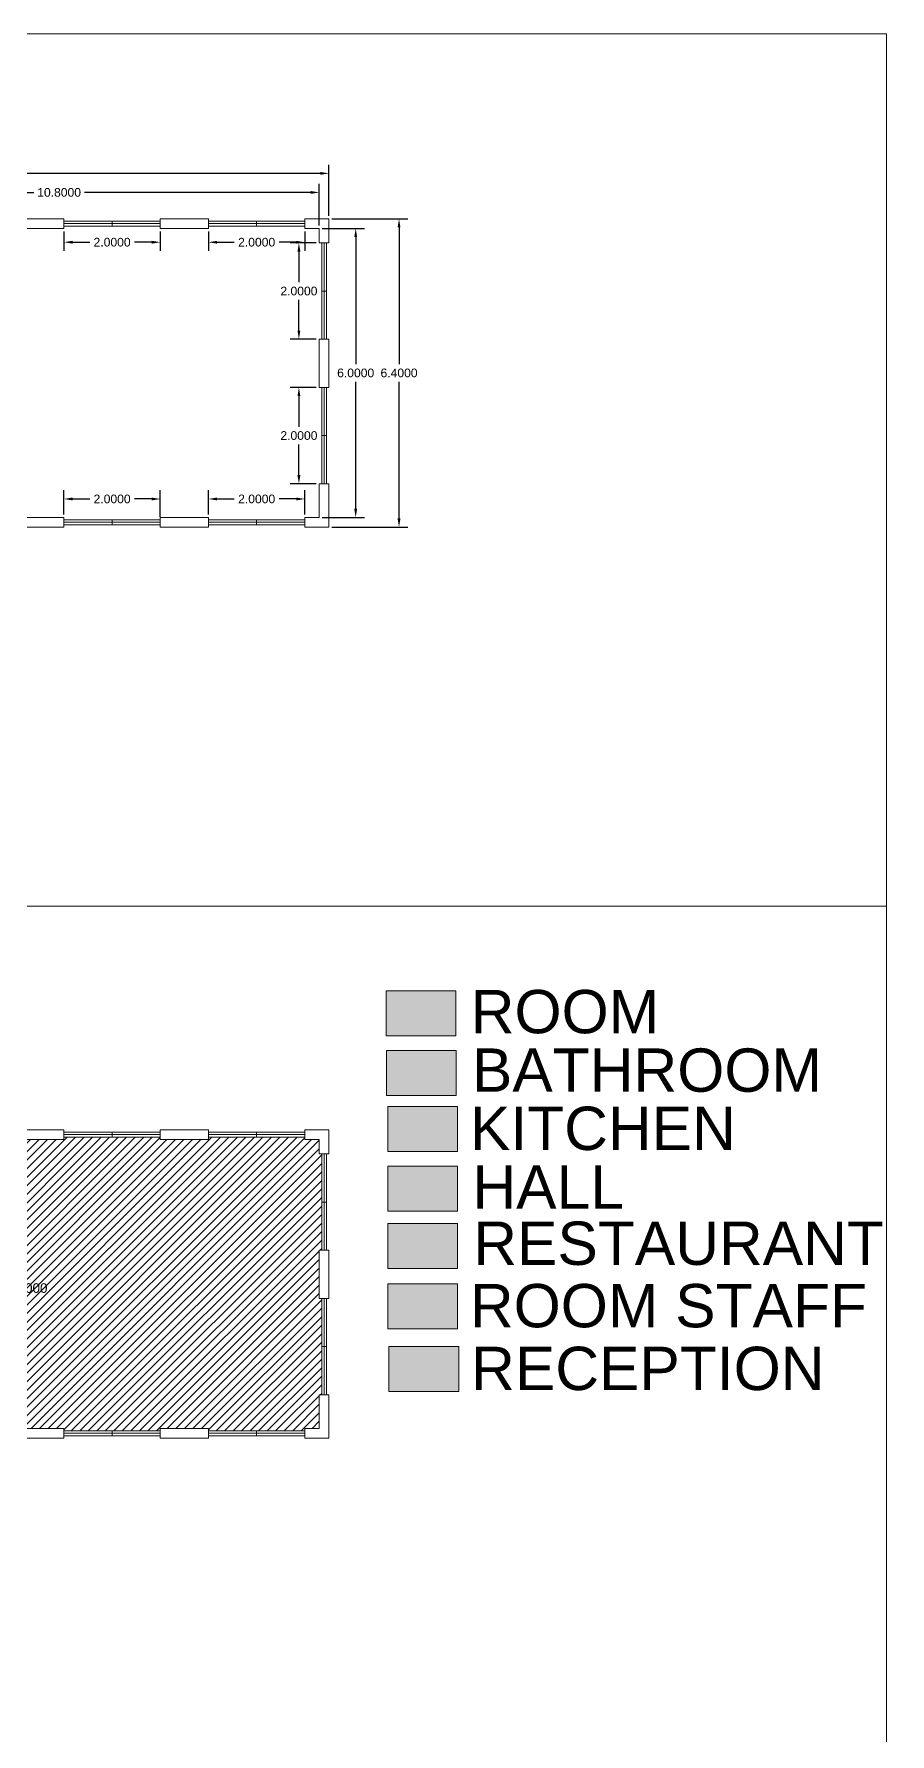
# Model space of a CAD drawing. Header units: inches. Extents: x 4 to 844, y 19 to 530.
# Drawn here: x 41.58 to 59.34, y 190.41 to 225.7 of the extents above; entities that cross this region are included whole.
import ezdxf

# ---------------------------------------------------------------- set-up
doc = ezdxf.new("R2010")
doc.units = ezdxf.units.IN
doc.header["$MEASUREMENT"] = 0
doc.linetypes.add('ACAD_ISO02W100', pattern=[15, 12, -3])
doc.styles.get("Standard").update_dxf_attribs({"font": 'arial.ttf'})
doc.dimstyles.get("Standard").update_dxf_attribs({"dimtxt": 0.18, "dimasz": 0.18, "dimexe": 0.18, "dimexo": 0.0625, "dimgap": 0.09, "dimtad": 0, "dimtih": 1, "dimtoh": 1, "dimdec": 4, "dimzin": 0, "dimdsep": 46, "dimtxsty": 'Standard', "dimcen": 0.09, "dimadec": 0, "dimazin": 0, "dimtfac": 1, "dimtdec": 4, "dimtofl": 0, "dimtmove": 0, "dimatfit": 3, "dimfxl": 1, "dimtolj": 1, "dimtzin": 0, "dimarcsym": 0})

# ---------------------------------------------------------------- blocks, each defined once
blk = doc.blocks.new('*D6')
at = {"color": 0, "lineweight": -2, "transparency": 16777216}
for p, q in [((36.696, 221.727), (36.696, 222.593)), ((36.876, 222.413), (41.571, 222.413)), ((47.316, 222.413), (42.621, 222.413)), ((47.496, 221.727), (47.496, 222.593))]:
    blk.add_line(p, q, dxfattribs=at)
at = {"color": 0, "lineweight": 0, "transparency": 16777216}
for points in [[(36.876, 222.443), (36.876, 222.383), (36.696, 222.413)], [(47.316, 222.443), (47.316, 222.383), (47.496, 222.413)]]:
    blk.add_solid(points, dxfattribs=at)
at = {"layer": 'Defpoints', "color": 0, "lineweight": 0, "transparency": 16777216}
for p in [(47.496, 222.413), (36.696, 221.665), (47.496, 221.665)]:
    blk.add_point(p, dxfattribs=at)
at = {"color": 0, "lineweight": 0, "transparency": 16777216, "insert": (42.096, 222.413), "char_height": 0.18, "attachment_point": 5}
blk.add_mtext('\\A1;10.8000', dxfattribs=at)
blk = doc.blocks.new('*D7')
at = {"color": 0, "lineweight": -2, "transparency": 16777216}
for p, q in [((47.558, 221.665), (48.431, 221.665)), ((48.251, 221.485), (48.251, 218.847)), ((48.251, 215.845), (48.251, 218.483)), ((47.558, 215.665), (48.431, 215.665))]:
    blk.add_line(p, q, dxfattribs=at)
at = {"color": 0, "lineweight": 0, "transparency": 16777216}
for points in [[(48.221, 221.485), (48.281, 221.485), (48.251, 221.665)], [(48.221, 215.845), (48.281, 215.845), (48.251, 215.665)]]:
    blk.add_solid(points, dxfattribs=at)
at = {"layer": 'Defpoints', "color": 0, "lineweight": 0, "transparency": 16777216}
for p in [(47.496, 221.665), (47.496, 215.665), (48.251, 215.665)]:
    blk.add_point(p, dxfattribs=at)
at = {"color": 0, "lineweight": 0, "transparency": 16777216, "insert": (48.251, 218.665), "char_height": 0.18, "attachment_point": 5}
blk.add_mtext('\\A1;6.0000', dxfattribs=at)
blk = doc.blocks.new('*D14')
at = {"color": 0, "lineweight": -2, "transparency": 16777216}
for p, q in [((17.296, 221.927), (17.296, 222.988)), ((17.476, 222.808), (31.963, 222.808)), ((47.516, 222.808), (33.029, 222.808)), ((47.696, 221.927), (47.696, 222.988))]:
    blk.add_line(p, q, dxfattribs=at)
at = {"color": 0, "lineweight": 0, "transparency": 16777216}
for points in [[(17.476, 222.838), (17.476, 222.778), (17.296, 222.808)], [(47.516, 222.838), (47.516, 222.778), (47.696, 222.808)]]:
    blk.add_solid(points, dxfattribs=at)
at = {"layer": 'Defpoints', "color": 0, "lineweight": 0, "transparency": 16777216}
for p in [(47.696, 222.808), (17.296, 221.865), (47.696, 221.865)]:
    blk.add_point(p, dxfattribs=at)
at = {"color": 0, "lineweight": 0, "transparency": 16777216, "insert": (32.496, 222.808), "char_height": 0.18, "attachment_point": 5}
blk.add_mtext('\\A1;30.4000', dxfattribs=at)
blk = doc.blocks.new('*D15')
at = {"color": 0, "lineweight": -2, "transparency": 16777216}
for p, q in [((47.758, 221.865), (49.331, 221.865)), ((49.151, 221.685), (49.151, 218.847)), ((49.151, 215.645), (49.151, 218.483)), ((47.758, 215.465), (49.331, 215.465))]:
    blk.add_line(p, q, dxfattribs=at)
at = {"color": 0, "lineweight": 0, "transparency": 16777216}
for points in [[(49.121, 221.685), (49.181, 221.685), (49.151, 221.865)], [(49.121, 215.645), (49.181, 215.645), (49.151, 215.465)]]:
    blk.add_solid(points, dxfattribs=at)
at = {"layer": 'Defpoints', "color": 0, "lineweight": 0, "transparency": 16777216}
for p in [(47.696, 221.865), (47.696, 215.465), (49.151, 215.465)]:
    blk.add_point(p, dxfattribs=at)
at = {"color": 0, "lineweight": 0, "transparency": 16777216, "insert": (49.151, 218.665), "char_height": 0.18, "attachment_point": 5}
blk.add_mtext('\\A1;6.4000', dxfattribs=at)
blk = doc.blocks.new('*D27')
at = {"color": 0, "lineweight": -2, "transparency": 16777216}
for p, q in [((45.196, 221.602), (45.196, 221.199)), ((45.376, 221.379), (45.731, 221.379)), ((47.016, 221.379), (46.661, 221.379)), ((47.196, 221.602), (47.196, 221.199))]:
    blk.add_line(p, q, dxfattribs=at)
at = {"color": 0, "lineweight": 0, "transparency": 16777216}
for points in [[(45.376, 221.409), (45.376, 221.349), (45.196, 221.379)], [(47.016, 221.409), (47.016, 221.349), (47.196, 221.379)]]:
    blk.add_solid(points, dxfattribs=at)
at = {"layer": 'Defpoints', "color": 0, "lineweight": 0, "transparency": 16777216}
for p in [(45.196, 221.665), (47.196, 221.665), (45.196, 221.379)]:
    blk.add_point(p, dxfattribs=at)
at = {"color": 0, "lineweight": 0, "transparency": 16777216, "insert": (46.196, 221.379), "char_height": 0.18, "attachment_point": 5}
blk.add_mtext('\\A1;2.0000', dxfattribs=at)
blk = doc.blocks.new('*D28')
at = {"color": 0, "lineweight": -2, "transparency": 16777216}
for p, q in [((42.196, 221.602), (42.196, 221.199)), ((42.376, 221.379), (42.731, 221.379)), ((44.016, 221.379), (43.661, 221.379)), ((44.196, 221.602), (44.196, 221.199))]:
    blk.add_line(p, q, dxfattribs=at)
at = {"color": 0, "lineweight": 0, "transparency": 16777216}
for points in [[(42.376, 221.409), (42.376, 221.349), (42.196, 221.379)], [(44.016, 221.409), (44.016, 221.349), (44.196, 221.379)]]:
    blk.add_solid(points, dxfattribs=at)
at = {"layer": 'Defpoints', "color": 0, "lineweight": 0, "transparency": 16777216}
for p in [(42.196, 221.665), (44.196, 221.665), (44.196, 221.379)]:
    blk.add_point(p, dxfattribs=at)
at = {"color": 0, "lineweight": 0, "transparency": 16777216, "insert": (43.196, 221.379), "char_height": 0.18, "attachment_point": 5}
blk.add_mtext('\\A1;2.0000', dxfattribs=at)
blk = doc.blocks.new('*D31')
at = {"color": 0, "lineweight": -2, "transparency": 16777216}
for p, q in [((47.433, 221.365), (46.893, 221.365)), ((47.073, 221.185), (47.073, 220.547)), ((47.073, 219.545), (47.073, 220.183)), ((47.433, 219.365), (46.893, 219.365))]:
    blk.add_line(p, q, dxfattribs=at)
at = {"color": 0, "lineweight": 0, "transparency": 16777216}
for points in [[(47.043, 221.185), (47.103, 221.185), (47.073, 221.365)], [(47.043, 219.545), (47.103, 219.545), (47.073, 219.365)]]:
    blk.add_solid(points, dxfattribs=at)
at = {"layer": 'Defpoints', "color": 0, "lineweight": 0, "transparency": 16777216}
for p in [(47.496, 221.365), (47.073, 219.365), (47.496, 219.365)]:
    blk.add_point(p, dxfattribs=at)
at = {"color": 0, "lineweight": 0, "transparency": 16777216, "insert": (47.073, 220.365), "char_height": 0.18, "attachment_point": 5}
blk.add_mtext('\\A1;2.0000', dxfattribs=at)
blk = doc.blocks.new('*D32')
at = {"color": 0, "lineweight": -2, "transparency": 16777216}
for p, q in [((47.433, 218.365), (46.893, 218.365)), ((47.073, 218.185), (47.073, 217.547)), ((47.073, 216.545), (47.073, 217.183)), ((47.433, 216.365), (46.893, 216.365))]:
    blk.add_line(p, q, dxfattribs=at)
at = {"color": 0, "lineweight": 0, "transparency": 16777216}
for points in [[(47.043, 218.185), (47.103, 218.185), (47.073, 218.365)], [(47.043, 216.545), (47.103, 216.545), (47.073, 216.365)]]:
    blk.add_solid(points, dxfattribs=at)
at = {"layer": 'Defpoints', "color": 0, "lineweight": 0, "transparency": 16777216}
for p in [(47.496, 218.365), (47.073, 216.365), (47.496, 216.365)]:
    blk.add_point(p, dxfattribs=at)
at = {"color": 0, "lineweight": 0, "transparency": 16777216, "insert": (47.073, 217.365), "char_height": 0.18, "attachment_point": 5}
blk.add_mtext('\\A1;2.0000', dxfattribs=at)
blk = doc.blocks.new('*D33')
at = {"color": 0, "lineweight": -2, "transparency": 16777216}
for p, q in [((45.196, 215.727), (45.196, 216.229)), ((45.376, 216.049), (45.731, 216.049)), ((47.016, 216.049), (46.661, 216.049)), ((47.196, 215.727), (47.196, 216.229))]:
    blk.add_line(p, q, dxfattribs=at)
at = {"color": 0, "lineweight": 0, "transparency": 16777216}
for points in [[(45.376, 216.079), (45.376, 216.019), (45.196, 216.049)], [(47.016, 216.079), (47.016, 216.019), (47.196, 216.049)]]:
    blk.add_solid(points, dxfattribs=at)
at = {"layer": 'Defpoints', "color": 0, "lineweight": 0, "transparency": 16777216}
for p in [(45.196, 216.049), (45.196, 215.665), (47.196, 215.665)]:
    blk.add_point(p, dxfattribs=at)
at = {"color": 0, "lineweight": 0, "transparency": 16777216, "insert": (46.196, 216.049), "char_height": 0.18, "attachment_point": 5}
blk.add_mtext('\\A1;2.0000', dxfattribs=at)
blk = doc.blocks.new('*D34')
at = {"color": 0, "lineweight": -2, "transparency": 16777216}
for p, q in [((42.196, 215.727), (42.196, 216.229)), ((42.376, 216.049), (42.731, 216.049)), ((44.016, 216.049), (43.661, 216.049)), ((44.196, 215.677), (44.196, 216.229))]:
    blk.add_line(p, q, dxfattribs=at)
at = {"color": 0, "lineweight": 0, "transparency": 16777216}
for points in [[(42.376, 216.079), (42.376, 216.019), (42.196, 216.049)], [(44.016, 216.079), (44.016, 216.019), (44.196, 216.049)]]:
    blk.add_solid(points, dxfattribs=at)
at = {"layer": 'Defpoints', "color": 0, "lineweight": 0, "transparency": 16777216}
for p in [(42.196, 216.049), (42.196, 215.665), (44.196, 215.615)]:
    blk.add_point(p, dxfattribs=at)
at = {"color": 0, "lineweight": 0, "transparency": 16777216, "insert": (43.196, 216.049), "char_height": 0.18, "attachment_point": 5}
blk.add_mtext('\\A1;2.0000', dxfattribs=at)

msp = doc.modelspace()

# ---------------------------------------------------------------- hatches: boundary and pattern name
at = {"lineweight": 0, "true_color": 0x139b48}
h = msp.add_hatch(dxfattribs=at)
h.set_pattern_fill('ANSI31', color=114)
h.paths.add_polyline_path([(36.49592, 202.75292), (36.09592, 202.75292), (36.09592, 202.80292), (35.39586, 202.80292), (35.39586, 202.75292), (35.29586, 202.75292), (35.29586, 201.19683), (35.39586, 201.19683), (35.39586, 201.99683), (35.44386, 201.99683, -0.45540423), (36.19906, 201.19683), (36.49592, 201.19683)])
h.paths.add_polyline_path([(35.09586, 202.75292), (34.69586, 202.75292), (34.69586, 202.80292), (33.9958, 202.80292), (33.9958, 202.75292), (33.8958, 202.75292), (33.8958, 201.19683), (33.9958, 201.19683), (33.9958, 201.99683), (34.0438, 201.99683, -0.45540423), (34.799, 201.19683), (35.09586, 201.19683)])
h.paths.add_polyline_path([(32.29574, 202.75292), (31.89574, 202.75292), (31.89574, 202.80292), (31.19568, 202.80292), (31.19568, 202.75292), (31.09568, 202.75292), (31.09568, 201.19683), (31.19568, 201.19683), (31.19568, 201.99683), (31.24368, 201.99683, -0.45540423), (31.99888, 201.19683), (32.29574, 201.19683)])
h.paths.add_polyline_path([(33.6958, 202.75292), (33.2958, 202.75292), (33.2958, 202.80292), (32.59574, 202.80292), (32.59574, 202.75292), (32.49574, 202.75292), (32.49574, 201.19683), (32.59574, 201.19683), (32.59574, 201.99683), (32.64374, 201.99683, -0.45540423), (33.39894, 201.19683), (33.6958, 201.19683)])
h.paths.add_polyline_path([(30.89568, 202.75292), (30.49568, 202.75292), (30.49568, 202.80292), (29.79562, 202.80292), (29.79562, 202.75292), (29.69562, 202.75292), (29.69562, 201.19683), (29.79562, 201.19683), (29.79562, 201.99683), (29.84362, 201.99683, -0.45540423), (30.59882, 201.19683), (30.89568, 201.19683)])
h.paths.add_polyline_path([(35.44386, 201.99683), (35.44386, 201.19683), (35.39586, 201.19683), (35.39586, 200.99683), (34.7958, 200.99683), (34.7958, 201.19683), (34.799, 201.19683, 0.45540423), (34.0438, 201.99683), (34.0438, 201.19683), (33.9958, 201.19683), (33.9958, 200.99683), (33.39574, 200.99683), (33.39574, 201.19683), (33.39894, 201.19683, 0.45540423), (32.64374, 201.99683), (32.64374, 201.19683), (32.59574, 201.19683), (32.59574, 200.99683), (32.49574, 200.99683), (32.49574, 199.75292), (35.37086, 199.75292, -0.45540423), (36.31108, 200.74892), (36.37084, 200.74892), (36.37084, 199.75292), (36.49592, 199.75292), (36.49592, 200.99683), (36.19586, 200.99683), (36.19586, 201.19683), (36.19906, 201.19683, 0.45540423)])
h.paths.add_polyline_path([(29.49562, 202.75292), (29.09562, 202.75292), (29.09562, 202.80292), (28.39556, 202.80292), (28.39556, 202.75292), (27.69592, 202.75292), (27.69592, 201.19683), (27.80433, 201.19683), (27.80433, 201.99683), (27.85233, 201.99683, -0.45540423), (28.60753, 201.19683), (29.49562, 201.19683)])
h.paths.add_polyline_path([(32.29574, 200.99683), (31.99568, 200.99683), (31.99568, 201.19683), (31.99888, 201.19683, 0.45540423), (31.24368, 201.99683), (31.24368, 201.19683), (31.19568, 201.19683), (31.19568, 200.99683), (30.59562, 200.99683), (30.59562, 201.19683), (30.59882, 201.19683, 0.45540423), (29.84362, 201.99683), (29.84362, 201.19683), (29.79562, 201.19683), (29.79562, 200.99683), (28.60433, 200.99683), (28.60433, 201.19683), (28.60753, 201.19683, 0.45540423), (27.85233, 201.99683), (27.85233, 201.19683), (27.80433, 201.19683), (27.80433, 200.99683), (27.69592, 200.99683), (27.69592, 199.75292), (31.09593, 199.75292, -0.45540423), (32.03616, 200.74892), (32.09592, 200.74892), (32.09592, 199.75292), (32.29574, 199.75292)])
h.paths.add_polyline_path([(31.41814, 197.91292), (32.5281, 197.91292), (32.5281, 198.32506), (31.41814, 198.32506)], flags=9)
h.paths.add_polyline_path([(36.44271, 194.36577), (37.55267, 194.36577), (37.55267, 194.77792), (36.44271, 194.77792)], flags=9)
h.paths.add_polyline_path([(26.2201, 194.29782), (27.33006, 194.29782), (27.33006, 194.70996), (26.2201, 194.70996)], flags=9)
h.paths.add_polyline_path([(40.78479, 199.45814), (41.89475, 199.45814), (41.89475, 199.87029), (40.78479, 199.87029)], flags=9)
h.paths.add_polyline_path([(23.37546, 199.23092), (24.48542, 199.23092), (24.48542, 199.64306), (23.37546, 199.64306)], flags=9)
h.paths.add_polyline_path([(18.36876, 197.70542), (19.47872, 197.70542), (19.47872, 198.11757), (18.36876, 198.11757)], flags=9)
h.paths.add_polyline_path([(50.32359, 197.04264), (58.10865, 197.04264), (58.10865, 198.89728), (50.32359, 198.89728)], flags=9)
h.paths.add_polyline_path([(50.29768, 198.34539), (58.9895, 198.34539), (58.9895, 200.20003), (50.29768, 200.20003)], flags=9)
h.paths.add_polyline_path([(50.36789, 199.64177), (59.34026, 199.64177), (59.34026, 201.49641), (50.36789, 201.49641)], flags=9)
h.paths.add_polyline_path([(50.3052, 202.02722), (56.27369, 202.02722), (56.27369, 203.88186), (50.3052, 203.88186)], flags=9)
h.paths.add_polyline_path([(50.34775, 200.82393), (53.94283, 200.82393), (53.94283, 202.67857), (50.34775, 202.67857)], flags=9)
h.paths.add_polyline_path([(50.31495, 204.44994), (54.67621, 204.44994), (54.67621, 206.30458), (50.31495, 206.30458)], flags=9)
h.paths.add_polyline_path([(50.3468, 203.23524), (58.06127, 203.23524), (58.06127, 205.08988), (50.3468, 205.08988)], flags=9)
at = {"linetype": 'ACAD_ISO02W100', "lineweight": 0, "true_color": 0x642165}
h = msp.add_hatch(color=219, dxfattribs=at)
h.dxf.hatch_style = 1
h.paths.add_polyline_path([(48.88265, 204.90352), (50.32937, 204.90352), (50.32937, 205.83802), (48.88265, 205.83802)])
at = {"linetype": 'ACAD_ISO02W100', "lineweight": 0, "true_color": 0x139b48}
h = msp.add_hatch(color=114, dxfattribs=at)
h.dxf.hatch_style = 1
h.paths.add_polyline_path([(50.33541, 203.66654), (50.33541, 204.60104), (48.88869, 204.60104), (48.88869, 203.66654)])
at = {"linetype": 'ACAD_ISO02W100', "lineweight": 0}
h = msp.add_hatch(color=2, dxfattribs=at)
h.dxf.hatch_style = 1
h.paths.add_polyline_path([(48.91729, 203.43617), (48.91729, 202.50167), (50.36401, 202.50167), (50.36401, 203.43617)])
at = {"lineweight": 0, "true_color": 0xcd6928}
h = msp.add_hatch(dxfattribs=at)
h.set_pattern_fill('ANSI31', color=32)
h.set_pattern_definition([(45, (0, 163.19429), (-0.08838835, 0.08838835), [])])
h.paths.add_polyline_path([(44.19592, 202.75292), (44.19592, 202.80292), (42.19592, 202.80292), (42.19592, 202.75292), (41.19592, 202.75292), (41.19592, 202.80292), (39.19592, 202.80292), (39.19592, 202.75292), (38.19592, 202.75292), (38.19592, 202.80292), (37.19592, 202.80292), (37.19592, 202.75292), (36.69592, 202.75292), (36.69592, 199.3849), (37.63312, 199.3849), (37.63312, 199.30535, -0.41421356), (36.69592, 198.36815, -0.41421356), (37.63312, 197.43095), (37.63312, 197.35141), (36.69592, 197.35141), (36.69592, 196.75292), (39.49592, 196.75292), (42.19592, 196.75292), (42.19592, 196.70292), (44.19592, 196.70292), (44.19592, 196.75292), (45.19592, 196.75292), (45.19592, 196.70292), (47.19592, 196.70292), (47.19592, 196.75292), (47.49592, 196.75292), (47.49592, 197.45292), (47.54592, 197.45292), (47.54592, 199.45292), (47.49592, 199.45292), (47.49592, 200.45292), (47.54592, 200.45292), (47.54592, 202.45292), (47.49592, 202.45292), (47.49592, 202.75292), (47.19592, 202.75292), (47.19592, 202.80292), (45.19592, 202.80292), (45.19592, 202.75292)])
at = {"linetype": 'ACAD_ISO02W100', "lineweight": 0, "true_color": 0xf26722}
h = msp.add_hatch(color=30, dxfattribs=at)
h.dxf.hatch_style = 1
h.paths.add_polyline_path([(48.91729, 201.26155), (50.36401, 201.26155), (50.36401, 202.19605), (48.91729, 202.19605)])
at = {"linetype": 'ACAD_ISO02W100', "lineweight": 0}
h = msp.add_hatch(color=5, dxfattribs=at)
h.dxf.hatch_style = 1
h.paths.add_polyline_path([(50.36324, 200.07245), (50.36324, 201.00696), (48.91652, 201.00696), (48.91652, 200.07245)])
at = {"linetype": 'ACAD_ISO02W100', "lineweight": 0, "true_color": 0xed1f24}
h = msp.add_hatch(color=240, dxfattribs=at)
h.dxf.hatch_style = 1
h.paths.add_polyline_path([(48.91652, 199.75496), (48.91652, 198.82046), (50.36324, 198.82046), (50.36324, 199.75496)])
at = {"linetype": 'ACAD_ISO02W100', "lineweight": 0, "true_color": 0x22346e}
h = msp.add_hatch(color=159, dxfattribs=at)
h.dxf.hatch_style = 1
h.paths.add_polyline_path([(48.94242, 198.45221), (48.94242, 197.51771), (50.38915, 197.51771), (50.38915, 198.45221)])

# ---------------------------------------------------------------- linework, layer by layer
at = {"color": 40, "lineweight": 0, "true_color": 0xf8d731}
for p, q in [((41.19592, 221.86499), (42.19592, 221.86499)), ((42.19592, 221.66499), (42.19592, 221.86499)), ((42.19592, 221.81499), (44.19592, 221.81499)), ((42.19592, 221.76499), (44.19592, 221.76499)), ((42.19592, 221.71499), (44.19592, 221.71499)), ((43.19592, 221.71499), (43.19592, 221.81499)), ((44.19592, 221.86499), (45.19592, 221.86499)), ((44.19592, 221.66499), (44.19592, 221.86499)), ((45.19592, 221.66499), (45.19592, 221.86499)), ((45.19592, 221.81499), (47.19592, 221.81499)), ((45.19592, 221.76499), (47.19592, 221.76499)), ((45.19592, 221.71499), (47.19592, 221.71499)), ((46.19592, 221.71499), (46.19592, 221.81499)), ((47.19592, 221.86499), (47.69592, 221.86499)), ((47.19592, 221.66499), (47.19592, 221.86499)), ((47.69592, 221.86499), (47.69592, 221.36499)), ((47.49592, 221.36499), (47.69592, 221.36499)), ((47.54592, 221.36499), (47.54592, 219.36499)), ((47.59592, 221.36499), (47.59592, 219.36499)), ((47.64592, 221.36499), (47.64592, 219.36499)), ((47.54592, 220.36499), (47.64592, 220.36499)), ((47.49592, 219.36499), (47.69592, 219.36499)), ((47.69592, 219.36499), (47.69592, 218.36499)), ((47.49592, 218.36499), (47.69592, 218.36499)), ((47.54592, 218.36499), (47.54592, 216.36499)), ((47.59592, 218.36499), (47.59592, 216.36499)), ((47.64592, 218.36499), (47.64592, 216.36499)), ((47.54592, 217.36499), (47.64592, 217.36499)), ((47.49592, 216.36499), (47.69592, 216.36499)), ((47.69592, 216.36499), (47.69592, 215.46499)), ((42.19592, 215.66499), (42.19592, 215.46499)), ((44.19592, 215.66499), (44.19592, 215.46499)), ((45.19592, 215.66499), (45.19592, 215.46499)), ((47.19592, 215.66499), (47.19592, 215.46499)), ((39.69592, 215.46499), (42.19592, 215.46499)), ((42.19592, 215.46499), (39.69592, 215.46499)), ((44.19592, 215.61499), (42.19592, 215.61499)), ((44.19592, 215.56499), (42.19592, 215.56499)), ((44.19592, 215.51499), (42.19592, 215.51499)), ((43.19592, 215.61499), (43.19592, 215.51499)), ((44.19592, 215.46499), (45.19592, 215.46499)), ((45.19592, 215.46499), (44.19592, 215.46499)), ((47.19592, 215.61499), (45.19592, 215.61499)), ((47.19592, 215.56499), (45.19592, 215.56499)), ((47.19592, 215.51499), (45.19592, 215.51499)), ((46.19592, 215.61499), (46.19592, 215.51499)), ((47.19592, 215.46499), (47.49592, 215.46499)), ((47.69592, 215.46499), (47.19592, 215.46499)), ((41.19592, 202.95292), (42.19592, 202.95292)), ((42.19592, 202.75292), (42.19592, 202.95292)), ((44.19592, 202.75292), (44.19592, 202.95292)), ((44.19592, 202.95292), (45.19592, 202.95292)), ((45.19592, 202.75292), (45.19592, 202.95292)), ((47.19592, 202.75292), (47.19592, 202.95292)), ((47.19592, 202.95292), (47.69592, 202.95292)), ((47.69592, 202.95292), (47.69592, 202.45292)), ((42.19592, 202.90292), (44.19592, 202.90292)), ((42.19592, 202.85292), (44.19592, 202.85292)), ((42.19592, 202.80292), (44.19592, 202.80292)), ((43.19592, 202.80292), (43.19592, 202.90292)), ((45.19592, 202.90292), (47.19592, 202.90292)), ((45.19592, 202.85292), (47.19592, 202.85292)), ((45.19592, 202.80292), (47.19592, 202.80292)), ((46.19592, 202.80292), (46.19592, 202.90292)), ((47.49592, 202.45292), (47.69592, 202.45292)), ((47.54592, 202.45292), (47.54592, 200.45292)), ((47.59592, 202.45292), (47.59592, 200.45292)), ((47.64592, 202.45292), (47.64592, 200.45292)), ((47.54592, 201.45292), (47.64592, 201.45292)), ((47.49592, 200.45292), (47.69592, 200.45292)), ((47.69592, 200.45292), (47.69592, 199.45292)), ((47.49592, 199.45292), (47.69592, 199.45292)), ((47.54592, 199.45292), (47.54592, 197.45292)), ((47.59592, 199.45292), (47.59592, 197.45292)), ((47.64592, 199.45292), (47.64592, 197.45292)), ((47.54592, 198.45292), (47.64592, 198.45292)), ((47.49592, 197.45292), (47.69592, 197.45292)), ((47.69592, 197.45292), (47.69592, 196.55292)), ((42.19592, 196.75292), (42.19592, 196.55292)), ((44.19592, 196.70292), (42.19592, 196.70292)), ((44.19592, 196.65292), (42.19592, 196.65292)), ((44.19592, 196.60292), (42.19592, 196.60292)), ((43.19592, 196.70292), (43.19592, 196.60292)), ((44.19592, 196.75292), (44.19592, 196.55292)), ((45.19592, 196.75292), (45.19592, 196.55292)), ((47.19592, 196.70292), (45.19592, 196.70292)), ((47.19592, 196.65292), (45.19592, 196.65292)), ((47.19592, 196.60292), (45.19592, 196.60292)), ((46.19592, 196.70292), (46.19592, 196.60292)), ((47.19592, 196.75292), (47.19592, 196.55292)), ((39.69592, 196.55292), (42.19592, 196.55292)), ((42.19592, 196.55292), (39.69592, 196.55292)), ((45.19592, 196.55292), (44.19592, 196.55292)), ((44.19592, 196.55292), (45.19592, 196.55292)), ((47.69592, 196.55292), (47.19592, 196.55292)), ((47.19592, 196.55292), (47.49592, 196.55292))]:
    msp.add_line(p, q, dxfattribs=at)
at = {"lineweight": 0}
for p, q in [((41.19592, 221.66499), (42.19592, 221.66499)), ((44.19592, 221.66499), (45.19592, 221.66499)), ((47.19592, 221.66499), (47.49592, 221.66499)), ((47.49592, 221.66499), (47.49592, 221.36499)), ((47.49592, 219.36499), (47.49592, 218.36499)), ((47.49592, 216.36499), (47.49592, 215.66499)), ((36.69592, 215.66499), (42.19592, 215.66499)), ((44.19592, 215.66499), (45.19592, 215.66499)), ((47.19592, 215.66499), (47.49592, 215.66499)), ((41.19592, 202.75292), (42.19592, 202.75292)), ((44.19592, 202.75292), (45.19592, 202.75292)), ((47.19592, 202.75292), (47.49592, 202.75292)), ((47.49592, 202.75292), (47.49592, 202.45292)), ((47.49592, 200.45292), (47.49592, 199.45292)), ((47.49592, 197.45292), (47.49592, 196.75292)), ((36.69592, 196.75292), (42.19592, 196.75292)), ((44.19592, 196.75292), (45.19592, 196.75292)), ((47.19592, 196.75292), (47.49592, 196.75292))]:
    msp.add_line(p, q, dxfattribs=at)
for points in [[(6.10626, 225.70189), (59.26807, 225.70189), (59.26807, 207.59578), (6.10626, 207.59578)], [(6.10626, 207.59578), (59.26807, 207.59578), (59.26807, 189.48967), (6.10626, 189.48967)]]:
    msp.add_lwpolyline(points, close=True, dxfattribs=at)
at = {"linetype": 'ACAD_ISO02W100', "lineweight": 0}
for points in [[(50.32937, 205.83802), (48.88265, 205.83802), (48.88265, 204.90352), (50.32937, 204.90352)], [(50.33541, 204.60104), (48.88869, 204.60104), (48.88869, 203.66654), (50.33541, 203.66654)], [(50.36401, 203.43617), (48.91729, 203.43617), (48.91729, 202.50167), (50.36401, 202.50167)], [(50.36401, 202.19605), (48.91729, 202.19605), (48.91729, 201.26155), (50.36401, 201.26155)], [(50.36324, 201.00696), (48.91652, 201.00696), (48.91652, 200.07245), (50.36324, 200.07245)], [(50.36324, 199.75496), (48.91652, 199.75496), (48.91652, 198.82046), (50.36324, 198.82046)], [(50.38915, 198.45221), (48.94242, 198.45221), (48.94242, 197.51771), (50.38915, 197.51771)]]:
    msp.add_lwpolyline(points, close=True, dxfattribs=at)

# ---------------------------------------------------------------- texts
at = {"lineweight": 0, "char_height": 0.9, "attachment_point": 1}
for s, insert in [('ROOM', (50.63879, 205.85734)), ('BATHROOM', (50.66389, 204.64264)), ('KITCHEN', (50.62229, 203.43401)), ('HALL', (50.67343, 202.21537)), ('RESTAURANT', (50.69173, 201.04856)), ('ROOM STAFF', (50.62152, 199.75279)), ('RECEPTION', (50.64743, 198.45004))]:
    msp.add_mtext_dynamic_manual_height_columns(s, width=12, gutter_width=1, heights=[0], dxfattribs=dict(at, insert=insert))
at = {"lineweight": 0, "insert": (40.84529, 199.76817), "char_height": 0.2, "width": 1.0353888, "attachment_point": 1}
msp.add_mtext('64.8000', dxfattribs=at)

# ---------------------------------------------------------------- dimensions: what is measured, and where the dimension line sits
at = {"color": 3, "lineweight": 0}
dim = msp.add_linear_dim(base=(47.69592, 222.80797), p1=(17.29592, 221.86499), p2=(47.69592, 221.86499), dimstyle='Standard', dxfattribs=at)
dim.commit()
dim.dimension.update_dxf_attribs({"geometry": '*D14', "text_midpoint": (32.49592, 222.80797), "dimtype": 160})
at = {"color": 1, "lineweight": 0}
dim = msp.add_linear_dim(base=(47.49592, 222.41345), p1=(36.69592, 221.66499), p2=(47.49592, 221.66499), dimstyle='Standard', dxfattribs=at)
dim.commit()
dim.dimension.update_dxf_attribs({"geometry": '*D6', "text_midpoint": (42.09592, 222.41345)})
at = {"color": 3, "lineweight": 0}
for base, p1, p2, picture, middle in [((44.19592, 221.37872), (42.19592, 221.66499), (44.19592, 221.66499), '*D28', (43.19592, 221.37872)), ((45.19592, 221.37872), (47.19592, 221.66499), (45.19592, 221.66499), '*D27', (46.19592, 221.37872)), ((42.19592, 216.04883), (44.19592, 215.61499), (42.19592, 215.66499), '*D34', (43.19592, 216.04883)), ((45.19592, 216.04883), (47.19592, 215.66499), (45.19592, 215.66499), '*D33', (46.19592, 216.04883))]:
    dim = msp.add_linear_dim(base=base, p1=p1, p2=p2, dimstyle='Standard', dxfattribs=at)
    dim.commit()
    dim.dimension.update_dxf_attribs({"geometry": picture, "text_midpoint": middle})
at = {"color": 1, "lineweight": 0}
dim = msp.add_linear_dim(base=(48.25141, 215.66499), p1=(47.49592, 221.66499), p2=(47.49592, 215.66499), angle=90, dimstyle='Standard', dxfattribs=at)
dim.commit()
dim.dimension.update_dxf_attribs({"geometry": '*D7', "text_midpoint": (48.25141, 218.66499), "dimtype": 160})
at = {"color": 3, "lineweight": 0}
dim = msp.add_linear_dim(base=(49.15112, 215.46499), p1=(47.69592, 221.86499), p2=(47.69592, 215.46499), angle=90, dimstyle='Standard', dxfattribs=at)
dim.commit()
dim.dimension.update_dxf_attribs({"geometry": '*D15', "text_midpoint": (49.15112, 218.66499), "dimtype": 160})
for base, p1, p2, picture, middle in [((47.07325, 219.36499), (47.49592, 221.36499), (47.49592, 219.36499), '*D31', (47.07325, 220.36499)), ((47.07325, 216.36499), (47.49592, 218.36499), (47.49592, 216.36499), '*D32', (47.07325, 217.36499))]:
    dim = msp.add_linear_dim(base=base, p1=p1, p2=p2, angle=90, dimstyle='Standard', dxfattribs=at)
    dim.commit()
    dim.dimension.update_dxf_attribs({"geometry": picture, "text_midpoint": middle})

doc.saveas('drawing.dxf')
